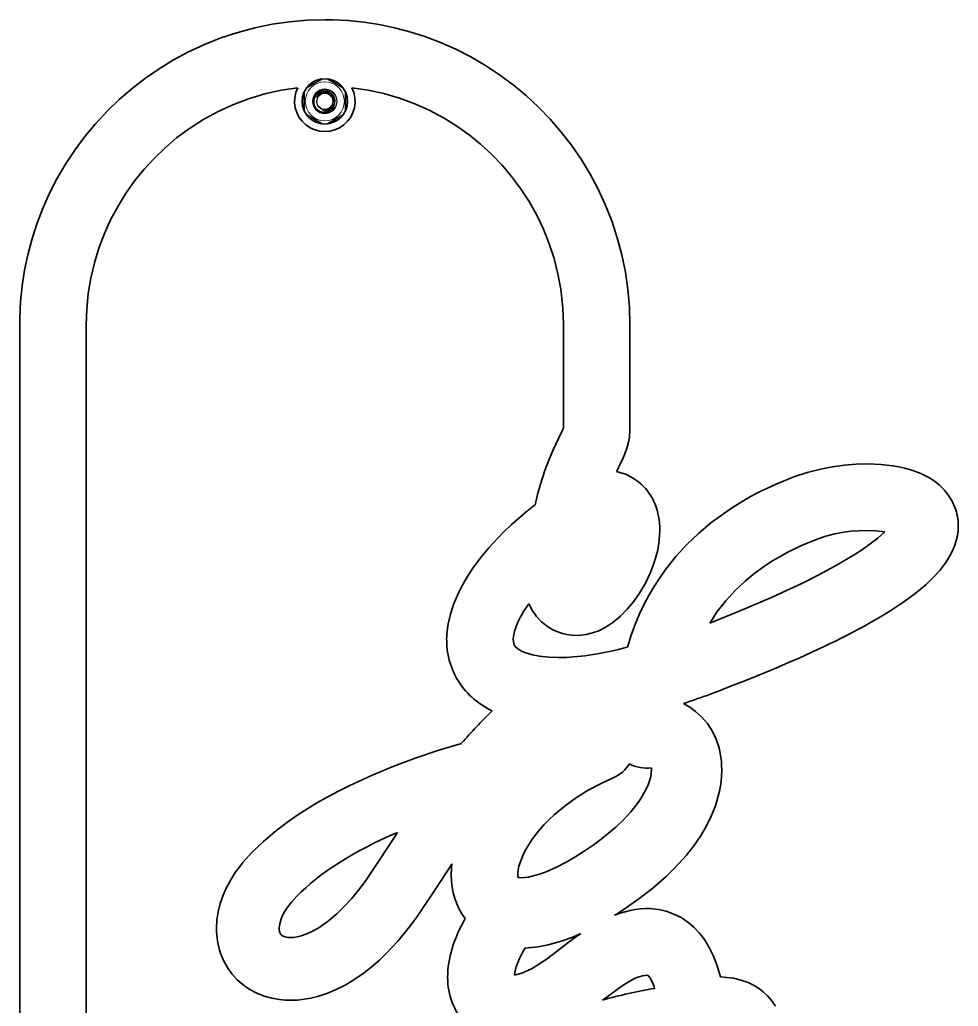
# Model space of a CAD drawing. Extents: x 157 to 1229, y 75 to 1118.
# Drawn here: x 706.3 to 830.4, y 405 to 535.4 of the extents above; entities that cross this region are included whole.
import ezdxf

# ---------------------------------------------------------------- set-up
doc = ezdxf.new("R2010")
doc.units = 0

msp = doc.modelspace()

# ---------------------------------------------------------------- linework, layer by layer
at = {"color": 7, "lineweight": 35, "ltscale": 0.059962}
for p, q in [((744.23, 526.4), (746.31, 527.6)), ((743.89, 523.42), (743.89, 525.82)), ((749.39, 525.82), (749.39, 523.42))]:
    msp.add_line(p, q, dxfattribs=at)
at = {"color": 7, "lineweight": 35, "ltscale": 0.031607}
msp.add_line((746.98, 527.6), (748.07, 526.97), dxfattribs=at)
at = {"color": 7, "lineweight": 35, "ltscale": 0.028374}
msp.add_line((749.06, 526.4), (748.07, 526.97), dxfattribs=at)
at = {"color": 7, "lineweight": 13, "ltscale": 0.000735874}
msp.add_line((746.64, 526.01), (746.65, 526.04), dxfattribs=at)
at = {"color": 7, "lineweight": 13, "ltscale": 0.000145855}
msp.add_line((747.67, 525.32), (747.66, 525.31), dxfattribs=at)
at = {"color": 7, "lineweight": 13, "ltscale": 0.000534609}
msp.add_line((746.33, 523.41), (746.32, 523.39), dxfattribs=at)
at = {"color": 7, "lineweight": 35, "ltscale": 0.001907}
msp.add_line((747.92, 523.84), (747.96, 523.9), dxfattribs=at)
at = {"color": 7, "lineweight": 35, "ltscale": 0.028373}
msp.add_line((744.23, 522.84), (745.21, 522.27), dxfattribs=at)
at = {"color": 7, "lineweight": 35, "ltscale": 0.031605}
msp.add_line((746.31, 521.64), (745.21, 522.27), dxfattribs=at)
at = {"color": 7, "lineweight": 35, "ltscale": 0.059963}
msp.add_line((746.98, 521.64), (749.06, 522.84), dxfattribs=at)
at = {"color": 7, "lineweight": 35}
for p, q in [((706.32, 495.09), (706.32, 388.8)), ((715.11, 388.8), (715.11, 495.09))]:
    msp.add_line(p, q, dxfattribs=at)
at = {"color": 7, "lineweight": 35, "ltscale": 0.341771}
msp.add_line((778.17, 495.09), (778.17, 481.42), dxfattribs=at)
at = {"color": 7, "lineweight": 35, "ltscale": 0.346059}
msp.add_line((786.97, 481.25), (786.97, 495.09), dxfattribs=at)
at = {"color": 7, "lineweight": 35, "ltscale": 0.019453}
msp.add_line((785.19, 475.68), (785.53, 476.38), dxfattribs=at)
at = {"color": 7, "lineweight": 35, "ltscale": 0.011049}
msp.add_line((756.02, 427.62), (756.26, 427.99), dxfattribs=at)
at = {"color": 7, "lineweight": 35, "ltscale": 0.019283}
msp.add_line((763.01, 423.17), (763.43, 423.81), dxfattribs=at)
at = {"color": 7, "lineweight": 35}
for points in [[(746.64, 535.41), (744.31, 535.35), (741.98, 535.14), (739.67, 534.81), (737.39, 534.34), (735.13, 533.74), (732.91, 533.01), (730.74, 532.15), (728.63, 531.16), (726.66, 530.11), (724.76, 528.94), (722.92, 527.68), (721.16, 526.32), (719.47, 524.86), (717.86, 523.31), (716.35, 521.67), (714.92, 519.96), (713.6, 518.17), (712.37, 516.31), (711.24, 514.39), (710.23, 512.41), (709.33, 510.37), (708.54, 508.29), (707.91, 506.32), (707.38, 504.32), (706.96, 502.29), (706.65, 500.24), (706.44, 498.18), (706.33, 496.11), (706.32, 495.09)], [(786.97, 495.09), (786.9, 497.42), (786.7, 499.75), (786.36, 502.06), (785.89, 504.35), (785.29, 506.6), (784.56, 508.82), (783.7, 510.99), (782.71, 513.1), (781.66, 515.07), (780.5, 516.97), (779.23, 518.81), (777.87, 520.57), (776.41, 522.26), (774.86, 523.87), (773.23, 525.38), (771.51, 526.81), (769.72, 528.13), (767.87, 529.36), (765.94, 530.49), (763.96, 531.5), (761.92, 532.4), (759.84, 533.19), (757.87, 533.82), (755.87, 534.35), (753.84, 534.77), (751.8, 535.08), (749.73, 535.29), (747.66, 535.4), (746.64, 535.41)], [(715.11, 495.09), (715.18, 497.15), (715.38, 499.21), (715.71, 501.25), (716.18, 503.26), (716.78, 505.23), (717.51, 507.16), (718.37, 509.04), (719.35, 510.86), (720.39, 512.54), (721.54, 514.15), (722.78, 515.68), (724.12, 517.13), (725.54, 518.5), (727.05, 519.78), (728.63, 520.96), (730.5, 522.17), (732.45, 523.24), (734.48, 524.18), (736.56, 524.97), (738.69, 525.61), (740.87, 526.09), (743.07, 526.42)], [(746.64, 526.01), (746.2, 525.96), (745.8, 525.77), (745.47, 525.45), (745.25, 525.05), (745.17, 524.59), (745.24, 524.12), (745.37, 523.83)], [(746.64, 523.39), (747.06, 523.44), (747.44, 523.64), (747.74, 523.95), (747.92, 524.36), (747.95, 524.8), (747.83, 525.24), (747.56, 525.61), (747.35, 525.79)], [(750.21, 526.42), (752.35, 526.1), (754.45, 525.64), (756.52, 525.03), (758.55, 524.29), (760.51, 523.4), (762.42, 522.38), (764.09, 521.34), (765.7, 520.19), (767.23, 518.95), (768.69, 517.61), (770.06, 516.19), (771.33, 514.68), (772.51, 513.1), (773.64, 511.37), (774.65, 509.57), (775.54, 507.71), (776.3, 505.79), (776.94, 503.83), (777.45, 501.83), (777.82, 499.8), (778.06, 497.75), (778.15, 496.42), (778.17, 495.09)], [(778.17, 481.42), (778.07, 481.18), (777.63, 480.24)], [(785.53, 476.38), (786.05, 477.48), (786.29, 478.04), (786.59, 478.89), (786.77, 479.55), (786.9, 480.22), (786.97, 481.25)], [(777.63, 480.24), (776.82, 478.55), (776.25, 477.2), (775.73, 475.83), (775.14, 474.01), (774.76, 472.65), (774.42, 471.28)], [(829.91, 470.95), (829.54, 471.76), (829.08, 472.52), (828.53, 473.22), (827.88, 473.87), (827.15, 474.44), (826.37, 474.94), (825.39, 475.43), (824.36, 475.82), (823.31, 476.13), (822.52, 476.32), (821.72, 476.46), (820.12, 476.64), (818.5, 476.71), (816.88, 476.67), (815.3, 476.54), (813.74, 476.32), (812.19, 476.02), (810.39, 475.56), (808.63, 474.98)], [(808.63, 474.98), (806.3, 474.03), (804.02, 472.95), (802.91, 472.37), (801.81, 471.74), (800.39, 470.85), (799, 469.9), (797.66, 468.89), (796.03, 467.51), (794.49, 466.03), (793.05, 464.46), (791.72, 462.79), (790.91, 461.66), (790.16, 460.5), (789.46, 459.31), (788.81, 458.09), (788.22, 456.86), (787.69, 455.6), (787.13, 454.06), (786.66, 452.49)], [(773.21, 470.33), (771.28, 468.65), (770.35, 467.77), (769.45, 466.86), (768.3, 465.6), (767.21, 464.29), (766.2, 462.91), (765.62, 462.04), (765.08, 461.15), (764.6, 460.26), (764.16, 459.36), (763.64, 458.12), (763.23, 456.85), (762.93, 455.54), (762.81, 454.65), (762.74, 453.44)], [(823.02, 458.36), (824.6, 459.52), (825.36, 460.13), (826.1, 460.77), (827.04, 461.67), (827.91, 462.63), (828.7, 463.66), (829.08, 464.25), (829.43, 464.87), (829.68, 465.41), (829.91, 465.96), (830.1, 466.59), (830.24, 467.22), (830.33, 467.86), (830.36, 468.49)], [(788.24, 459.61), (789.03, 460.94), (789.7, 462.34), (790.23, 463.79), (790.45, 464.53), (790.63, 465.29), (790.83, 466.6), (790.91, 467.92)], [(797.51, 455.65), (801.61, 457.3), (805.66, 459.04), (807.67, 459.95), (809.66, 460.89), (812.03, 462.08), (814.35, 463.34), (816.6, 464.67), (817.69, 465.38), (818.73, 466.12), (819.72, 466.88), (820.63, 467.7)], [(820.63, 467.7), (819.47, 467.84), (818.29, 467.89), (817.08, 467.86), (816.16, 467.79), (815.25, 467.67), (814.05, 467.44), (812.87, 467.13), (811.71, 466.74)], [(811.71, 466.74), (809.65, 465.9), (807.65, 464.93), (806.68, 464.39), (805.73, 463.83), (804.5, 463.01), (803.31, 462.14), (802.18, 461.2), (800.86, 459.95), (799.63, 458.6), (798.51, 457.17), (797.51, 455.65)], [(777.53, 454.44), (778.06, 454.27), (778.6, 454.15), (779.23, 454.06), (779.89, 454.03), (780.54, 454.06), (781.19, 454.15), (782.03, 454.35), (782.84, 454.65), (783.62, 455.03), (784.17, 455.36), (784.71, 455.73), (785.7, 456.55), (786.61, 457.48), (787.44, 458.47), (788.24, 459.61)], [(771.55, 453.45), (771.59, 453.93), (771.76, 454.7), (771.83, 454.95), (772.11, 455.68), (772.45, 456.39), (772.99, 457.32), (773.6, 458.21)], [(773.6, 458.21), (774.06, 457.35), (774.62, 456.54), (775.29, 455.82), (776.05, 455.21), (776.76, 454.78), (777.53, 454.44)], [(771.7, 452.69), (771.63, 452.87), (771.56, 453.28), (771.55, 453.45)], [(777.52, 451.1), (776.26, 451.14), (775.01, 451.27), (774.1, 451.44), (773.2, 451.71), (772.63, 451.96), (772.11, 452.28), (771.88, 452.47), (771.7, 452.69)], [(798.3, 440.42), (797.81, 441.43), (797.2, 442.37), (796.48, 443.23), (795.65, 443.99), (794.88, 444.54), (794.04, 445.01)], [(764.72, 439.76), (761.7, 438.84), (758.7, 437.83), (755.75, 436.73), (752.83, 435.52), (749.96, 434.2), (748.46, 433.45), (746.97, 432.66), (745.68, 431.92), (744.41, 431.16), (743.07, 430.3), (741.77, 429.4), (740.09, 428.12), (738.48, 426.76), (736.96, 425.3)], [(789.82, 436.24), (789.79, 435.8), (789.72, 435.36), (789.57, 434.81), (789.37, 434.27), (789.12, 433.71), (788.82, 433.16), (788.41, 432.48), (787.96, 431.82), (787.07, 430.71), (786.11, 429.67), (785.08, 428.69), (784.14, 427.87), (783.16, 427.09), (782.12, 426.32), (781.06, 425.59)], [(786.21, 417.86), (788.12, 419.2), (789.97, 420.63), (791.73, 422.17), (792.58, 422.98), (793.39, 423.82), (794.42, 424.99), (795.39, 426.22), (796.27, 427.5), (797.03, 428.78), (797.69, 430.12), (798.25, 431.5), (798.55, 432.46), (798.8, 433.44), (798.96, 434.37), (799.07, 435.32), (799.1, 436.25)], [(772.15, 422.56), (772.2, 423.04), (772.3, 423.51), (772.48, 424.11), (772.71, 424.7), (773.04, 425.41), (773.42, 426.09), (774.08, 427.12), (774.83, 428.1), (775.63, 429.02), (776.28, 429.68), (776.96, 430.32), (778.39, 431.51), (779.89, 432.58), (781.46, 433.55), (783.08, 434.43), (784.76, 435.2)], [(752.59, 422.42), (753.75, 424.15), (756.02, 427.62)], [(736.96, 425.3), (735.82, 424.03), (735.3, 423.36), (734.8, 422.67), (734.2, 421.71), (733.66, 420.71), (733.2, 419.67), (732.83, 418.6), (732.55, 417.5), (732.38, 416.38), (732.32, 415.27)], [(781.06, 425.59), (779.81, 424.79), (778.53, 424.05), (777.24, 423.38), (775.91, 422.79), (774.99, 422.46), (774.04, 422.19), (773.57, 422.09), (773.09, 422.02), (772.63, 422), (772.32, 422.01), (772.16, 422.04)], [(759.47, 417.79), (760.66, 419.58), (763.01, 423.17)], [(741.71, 414.11), (742.1, 414.09), (742.49, 414.11), (743, 414.19), (743.51, 414.32), (744.13, 414.53), (744.73, 414.79), (745.36, 415.12), (745.97, 415.48), (747.13, 416.31), (748.22, 417.22), (749.24, 418.22), (750.2, 419.27), (751.11, 420.37), (751.96, 421.51), (752.59, 422.42)], [(742.9, 419.51), (742.23, 418.77), (741.63, 417.98), (741.24, 417.34), (740.92, 416.68), (740.76, 416.21), (740.65, 415.72), (740.61, 415.28)], [(740.65, 405.89), (741.41, 405.81), (742.17, 405.8), (743.03, 405.83), (743.89, 405.93), (744.79, 406.09), (745.67, 406.31), (746.92, 406.71), (748.13, 407.21), (749.31, 407.8), (750.59, 408.57), (751.82, 409.42), (752.99, 410.35), (753.85, 411.11), (754.68, 411.9), (755.51, 412.77), (756.32, 413.66), (757.8, 415.47), (758.65, 416.62), (759.47, 417.79)], [(792.78, 417.19), (791.77, 417.56), (790.72, 417.8), (789.65, 417.91), (789, 417.91), (788.35, 417.87), (787.66, 417.79), (786.98, 417.66), (785.68, 417.3), (784.93, 417.04)], [(798.93, 408.9), (798.69, 409.76), (798.41, 410.61), (797.96, 411.72), (797.44, 412.79), (796.82, 413.81), (796.17, 414.66), (795.43, 415.44), (794.61, 416.13), (793.72, 416.72), (792.78, 417.19)], [(740.68, 414.76), (740.82, 414.5), (740.96, 414.37), (741.13, 414.27), (741.55, 414.13), (741.71, 414.11)], [(780.49, 414.64), (779.32, 413.81), (777.23, 412.21)], [(771.7, 409.12), (771.75, 409.49), (771.93, 410.23), (772.13, 410.78), (772.36, 411.32), (772.72, 412.02), (773.11, 412.71)], [(732.85, 412.03), (733.25, 411.06), (733.76, 410.15), (734.37, 409.29), (735.07, 408.52), (735.86, 407.83), (736.73, 407.23), (737.65, 406.74), (738.63, 406.35), (739.64, 406.06), (740.65, 405.89)], [(776.28, 411.47), (775.42, 410.86), (774.53, 410.29), (773.85, 409.91), (773.16, 409.58), (772.68, 409.39), (772.18, 409.23), (771.7, 409.12)], [(789.31, 409.12), (788.64, 409.04), (787.99, 408.85), (787.55, 408.66), (786.73, 408.2), (785.95, 407.69), (784.44, 406.61), (783.34, 405.83)], [(806.19, 405.01), (805.72, 405.72), (805.16, 406.37), (804.53, 406.95), (804.09, 407.29), (803.61, 407.6), (803.1, 407.88), (802.57, 408.13), (801.48, 408.5), (800.64, 408.7), (799.78, 408.83), (798.93, 408.9)]]:
    msp.add_lwpolyline(points, dxfattribs=at)
at = {"color": 7, "lineweight": 13}
for points in [[(746.65, 526.04), (746.31, 526.01), (746, 525.91), (745.72, 525.74), (745.4, 525.41), (745.2, 525), (745.14, 524.65)], [(745.96, 525.59), (745.64, 525.28), (745.6, 525.23), (745.57, 525.18), (745.56, 525.19), (745.58, 525.25)], [(745.59, 525.25), (745.8, 525.59), (746.11, 525.86), (746.46, 526.01)], [(746.64, 523.36), (746.97, 523.39), (747.28, 523.5), (747.56, 523.7), (747.78, 523.96), (747.92, 524.27), (747.98, 524.62), (747.95, 524.97), (747.83, 525.3), (747.63, 525.59), (747.37, 525.81)], [(747.87, 523.76), (747.6, 523.53), (747.29, 523.37), (746.97, 523.29), (746.64, 523.3)], [(747.96, 523.9), (747.69, 523.62), (747.36, 523.42), (747.07, 523.33), (746.65, 523.32)]]:
    msp.add_lwpolyline(points, dxfattribs=at)
at = {"color": 7, "lineweight": 35}
msp.add_circle((746.64, 524.62), 3, dxfattribs=at)
at = {"color": 7, "lineweight": 13}
for radius in [2.58, 1.64, 1.57, 1.1, 1.04]:
    msp.add_circle((746.64, 524.62), radius, dxfattribs=at)
at = {"color": 7, "lineweight": 35}
for centre, radius, start, end in [((746.64, 524.62), 4, 153.2742, 26.7258), ((746.67, 524.59), 1.24, 91.2623, 124.9807), ((746.59, 524.64), 1.38, 56.7356, 87.9408), ((746.67, 524.59), 1.24, 63.1668, 91.1945), ((746.66, 524.57), 1.25, 36.4978, 63.1497), ((746.64, 524.62), 1.5, 178.7619, 283.5045), ((746.65, 524.57), 1.26, 337.1657, 36.3051), ((746.64, 524.62), 1.5, 283.5008, 328.5014), ((799.8, 437.93), 41.91, 127.2719, 129.3694), ((823.4, 468.48), 6.96, 0.1097, 20.7428), ((777.9, 446.46), 4.66, 87.4499, 94.6907), ((763.16, 537.65), 97.65, 288.438, 290.6449), ((813.35, 398.07), 64.06, 134.13, 139.394), ((782.92, 439.47), 4.64, 293.3147, 328.7653), ((789.11, 441.09), 4.6, 241.109, 278.5774), ((787.53, 436.25), 2.29, 359.7109, 7.2111), ((775.42, 422.38), 12.07, 176.8155, 179.9728), ((775.85, 422.35), 12.51, 173.2715, 176.7625), ((775.87, 422.36), 3.73, 176.8203, 179.8593), ((774.24, 422.34), 2.1, 179.3375, 188.3482), ((758.52, 459.41), 49.94, 301.9333, 303.6707), ((742.12, 415.23), 9.8, 179.793, 199.0229), ((742.23, 415.24), 1.62, 178.7036, 197.3505), ((741.11, 457.61), 58.01, 307.319, 308.5019), ((786.18, 406.37), 4.17, 13.7824, 41.3628), ((801.48, 340.72), 67.59, 99.5789, 105.565)]:
    msp.add_arc(centre, radius, start, end, dxfattribs=at)
at = {"color": 7, "lineweight": 13}
for centre, radius, start, end in [((746.78, 524.75), 1.31, 105.5489, 157.192), ((746.64, 524.62), 1.23, 46.2214, 149.1341), ((746.67, 524.59), 1.23, 91.2478, 124.9792), ((746.67, 524.59), 1.23, 63.1463, 91.1795), ((746.59, 524.64), 1.41, 56.633, 87.8418), ((746.66, 524.57), 1.25, 36.4709, 63.1281), ((746.65, 524.57), 1.26, 333.8004, 36.2516), ((746.82, 524.57), 1.28, 246.9821, 261.9367), ((746.69, 524.61), 1.26, 253.2875, 267.4962), ((746.82, 524.57), 1.26, 247.0691, 262.0183)]:
    msp.add_arc(centre, radius, start, end, dxfattribs=at)
at = {"color": 7, "lineweight": 35}
for centre, major_axis, ratio, start_param, end_param in [((776.88, 453.35), (-9.71, -21.89), 0.532183, 2.969545, 3.256554), ((773.81, 460.33), (15.27, 13.03), 0.590219, 5.81647, 6.360782), ((559, 425.03), (270.34, 41.83), 0.116461, 5.77529, 6.047799), ((799.48, 463.24), (36.1, 13.42), 0.507147, 2.95519, 3.226896), ((821.97, 491.1), (52.22, 37.13), 0.285309, 3.544989, 3.787641), ((837.75, 504.8), (72.82, 57.73), 0.329126, 3.092857, 3.297104), ((777.22, 429.29), (20.42, 12.42), 0.632566, 5.915994, 6.187556), ((919.55, 386.23), (181.26, -24.56), 0.264044, 2.726959, 2.948524), ((781.75, 429.16), (16.63, 12.47), 0.631841, 2.699315, 3.15058), ((783.01, 416.24), (18.8, 12.17), 0.592749, 2.290687, 2.77534), ((834.91, 563.51), (-66.7, -149.91), 0.246952, 0.119812, 0.269723), ((779.33, 414.06), (14.98, 10.24), 0.665908, 2.714205, 3.257652)]:
    msp.add_ellipse(centre, major_axis=major_axis, ratio=ratio, start_param=start_param, end_param=end_param, dxfattribs=at)

doc.saveas('drawing.dxf')
